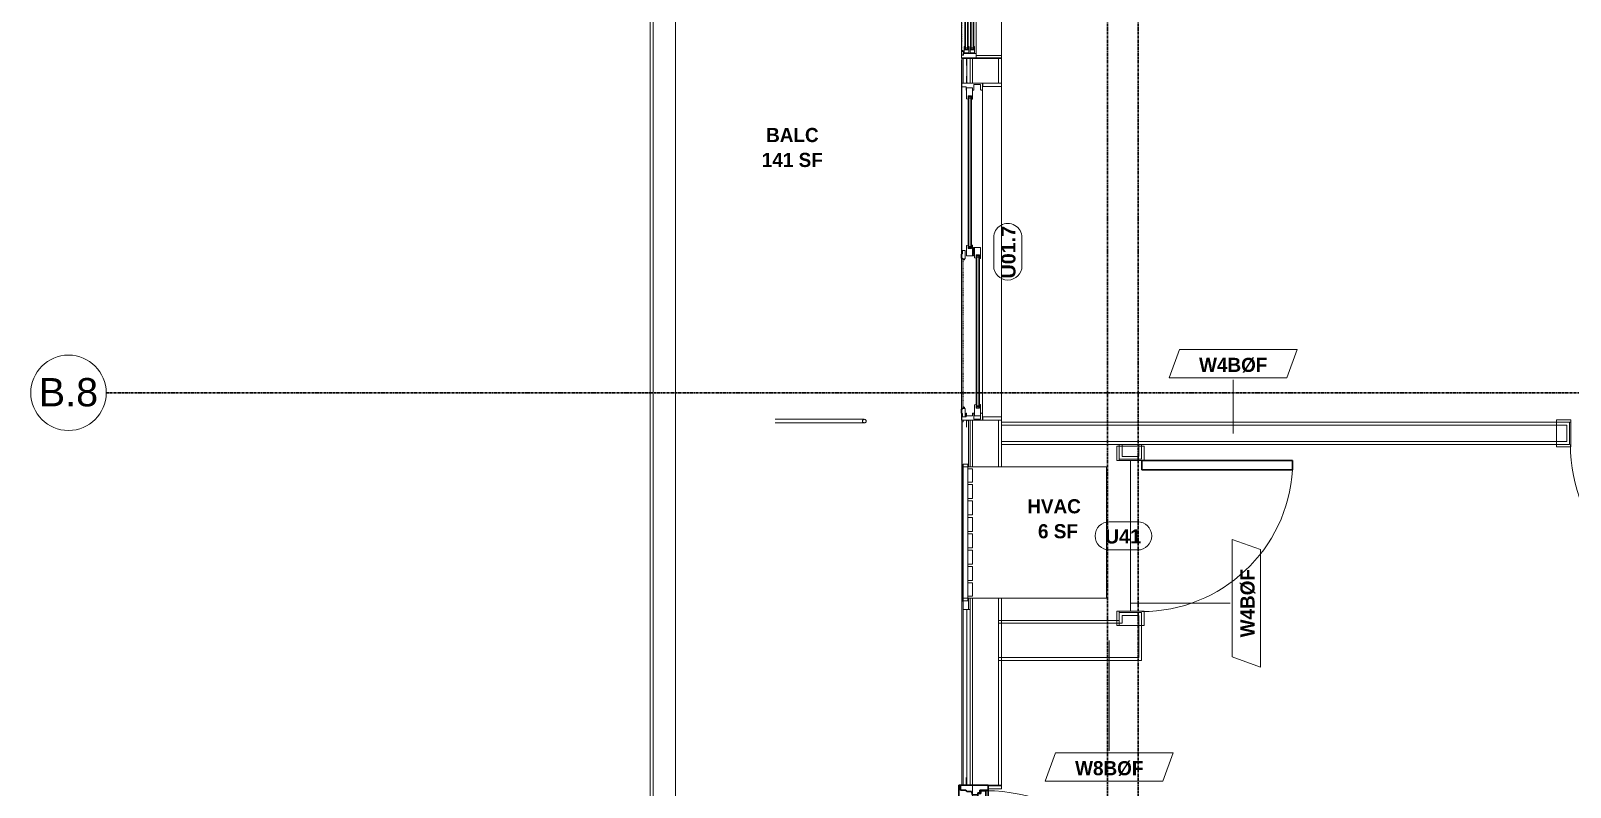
# Model space of a CAD drawing. Header units: inches. Extents: x -4058 to -1781, y 9814 to 12264.
# Drawn here: x -4057.8 to -3731.2, y 11202.1 to 11362.6 of the extents above; entities that cross this region are included whole.
import ezdxf

# ---------------------------------------------------------------- set-up
doc = ezdxf.new("R2010")
doc.units = ezdxf.units.IN
doc.header["$MEASUREMENT"] = 0
doc.linetypes.add('Dash', pattern=[0.25, 0.125, -0.125])
doc.linetypes.add('Grid Line 1_2_', pattern=[0.875, 0.5, -0.125, 0.125, -0.125])
for name, color, linetype, lineweight in [('0-1', 7, 'Continuous', 5), ('0-2', 7, 'Continuous', 9), ('0-4', 165, 'Continuous', 5), ('A-AREA-IDEN', 2, 'Continuous', 9), ('A-DETL-GENF-1', 7, 'Continuous', 9), ('A-DETL-GENF-2', 92, 'Continuous', 18), ('A-DETL-GENF-HDLN-1', 7, 'Dash', 9), ('A-DETL-GENF-HDLN-2', 1, 'Continuous', 18), ('A-DOOR', 31, 'Continuous', 18), ('A-DOOR-1', 7, 'Continuous', 9), ('A-DOOR-2', 10, 'Continuous', 30), ('A-DOOR-3', 31, 'Continuous', 9), ('A-DOOR-4', 31, 'Continuous', 30), ('A-DOOR-FRAM-1', 7, 'Continuous', 9), ('A-DOOR-FRAM-2', 10, 'Continuous', 30), ('A-DOOR-GLAZ-1', 7, 'Continuous', 9), ('A-DOOR-IDEN', 31, 'Continuous', 9), ('A-FLOR-1', 7, 'Continuous', 9), ('A-FLOR-2', 192, 'Continuous', 9), ('A-FLOR-HRAL-1', 7, 'Continuous', 9), ('A-GENM-1', 7, 'Continuous', 9), ('A-GLAZ', 151, 'Continuous', 18), ('A-GLAZ-1', 10, 'Continuous', 30), ('A-GLAZ-2', 7, 'Continuous', 9), ('A-WALL', 113, 'Continuous', 18), ('A-WALL-1', 7, 'Continuous', 9), ('A-WALL-2', 250, 'Continuous', 18), ('A-WALL-3', 113, 'Continuous', 9), ('A-WALL-IDEN', 211, 'Continuous', 9), ('I-WALL-2', 2, 'Continuous', 9), ('S-BEAM-1', 7, 'Continuous', 9), ('S-GRID-1', 1, 'Grid Line 1_2_', 30), ('S-GRID-IDEN', 1, 'Continuous', 9), ('S-GRID-IDEN-1', 147, 'Continuous', 9)]:
    doc.layers.add(name, color=color, linetype=linetype, lineweight=lineweight)
doc.styles.add('Arial', font='arial.ttf', dxfattribs={"height": 6})
doc.styles.add('Arial_B', font='arialbd.ttf', dxfattribs={"height": 3})
doc.styles.add('Century Gothic_B', font='GOTHICB.TTF', dxfattribs={"height": 3})

# ---------------------------------------------------------------- blocks, each defined once
blk = doc.blocks.new('Door-Sliding-Marvin-2_Panel_Patio_Door-Essential - RL-MARVIN ESSENTIAL SLIDING - 6_-0_X6_-10_ - 2ND FLOOR-3440611-UNIT PLANS - 2ND FLOOR')
at = {"layer": 'A-DETL-GENF-1'}
for p, q in [((-32.87, -2.72), (-32.87, -2.27)), ((-32.61, -2.72), (-32.61, -2.27))]:
    blk.add_line(p, q, dxfattribs=at)
at = {"layer": 'A-DETL-GENF-2'}
for p, q in [((-35.75, 4.19), (-35.06, 4.19)), ((-35.75, 0.22), (-35.75, 4.19)), ((-35.06, 4.19), (-35.06, 0.22)), ((35.06, 4.19), (35.75, 4.19)), ((35.06, 0.22), (35.06, 4.19)), ((35.75, 4.19), (35.75, 0.22)), ((-35.06, 0.22), (-35.75, 0.22)), ((-35.75, 0.19), (-34.25, 0.19)), ((-35.75, -4.28), (-35.75, 0.19)), ((-34.25, 0.19), (-34.25, -0.1)), ((35.75, 0.22), (35.06, 0.22)), ((-37.25, -3.19), (-37.25, -3.23)), ((-35.91, -3.19), (-37.25, -3.19)), ((-35.75, -3.23), (-37.25, -3.23)), ((-35.75, -3.08), (-35.91, -3.08)), ((-35.91, -3.19), (-35.91, -3.08)), ((-35.5, -0.25), (-34.39, -0.25)), ((-35.5, -1.63), (-35.5, -0.25)), ((-35.5, -1.63), (-34.25, -1.63)), ((-32.41, -1.94), (-34.81, -1.94)), ((-34.81, -1.94), (-34.81, -3.19)), ((-34.81, -3.19), (-32.46, -3.19)), ((-34.39, -0.25), (-34.25, -0.1)), ((-34.25, -1.63), (-34.25, -1.94)), ((-34.25, -3.19), (-34.25, -3.31)), ((-33.09, -2.13), (-32.34, -2.13)), ((-33.09, -2.88), (-33.09, -2.13)), ((-32.38, -2.88), (-33.09, -2.88)), ((-32.98, -2.27), (-32.98, -2.13)), ((-32.98, -2.72), (-32.98, -2.88)), ((-32.46, -3.19), (-32.38, -2.88)), ((-32.34, -2), (-32.41, -1.94)), ((-32.34, -2.13), (-32.34, -2)), ((-35, -4.28), (-35.75, -4.28)), ((-34.25, -3.31), (-35, -3.31)), ((-35, -3.31), (-35, -4.28))]:
    blk.add_line(p, q, dxfattribs=at)
at = {"layer": 'A-DETL-GENF-HDLN-1'}
blk.add_line((1.75, -3.94), (33.01, -3.94), dxfattribs=at)
at = {"layer": 'A-DETL-GENF-HDLN-2'}
for p, q in [((35.75, 0.19), (34.25, 0.19)), ((34.25, 0.19), (34.25, -0.1)), ((35.75, -4.28), (35.75, 0.19)), ((-32.87, -2.72), (-32.87, -2.27)), ((-32.61, -2.72), (-32.61, -2.27)), ((-1.41, -2), (-1.34, -1.94)), ((-1.41, -2.13), (-1.41, -2)), ((-0.66, -2.13), (-1.41, -2.13)), ((-1.29, -3.19), (-1.38, -2.88)), ((-1.38, -2.88), (-0.66, -2.88)), ((-1.34, -1.94), (0.87, -1.94)), ((0.87, -3.19), (-1.29, -3.19)), ((-1.14, -2.72), (-1.14, -2.27)), ((1.34, -0.25), (-0.88, -0.25)), ((-0.88, -0.25), (-0.88, -1.72)), ((-0.88, -1.5), (1.29, -1.5)), ((0.24, -1.82), (-0.88, -1.72)), ((-0.88, -2.72), (-0.88, -2.27)), ((-0.77, -2.27), (-0.77, -2.13)), ((-0.77, -2.72), (-0.77, -2.88)), ((-0.66, -2.88), (-0.66, -2.13)), ((-0.24, -1.58), (-0.43, -1.58)), ((-0.43, -1.58), (-0.43, -1.68)), ((-0.43, -1.68), (0.43, -1.76)), ((-0.24, -1.51), (-0.24, -1.58)), ((-0.24, -1.62), (-0.24, -1.7)), ((-0.24, -1.62), (0.87, -1.72)), ((0.24, -1.82), (0.24, -1.74)), ((0.24, -1.86), (0.43, -1.86)), ((0.24, -1.93), (0.24, -1.86)), ((0.43, -1.86), (0.43, -1.76)), ((0.66, -1.19), (0.66, -0.44)), ((0.66, -0.44), (1.41, -0.44)), ((1.37, -1.19), (0.66, -1.19)), ((0.77, -0.58), (0.77, -0.44)), ((0.77, -1.04), (0.77, -1.19)), ((0.87, -1.72), (0.87, -3.19)), ((0.88, -1.04), (0.88, -0.58)), ((1.14, -1.04), (1.14, -0.58)), ((1.29, -1.5), (1.37, -1.19)), ((1.41, -0.31), (1.34, -0.25)), ((1.41, -0.44), (1.41, -0.31)), ((32.41, -0.31), (32.47, -0.25)), ((32.41, -0.44), (32.41, -0.31)), ((33.16, -0.44), (32.41, -0.44)), ((32.52, -1.5), (32.44, -1.19)), ((32.44, -1.19), (33.16, -1.19)), ((32.47, -0.25), (34.84, -0.25)), ((34.84, -1.5), (32.52, -1.5)), ((32.68, -1.04), (32.68, -0.58)), ((32.93, -1.04), (32.93, -0.58)), ((33.04, -0.58), (33.04, -0.44)), ((33.04, -1.04), (33.04, -1.19)), ((33.16, -1.19), (33.16, -0.44)), ((34.39, -0.25), (34.25, -0.1)), ((35.5, -1.63), (34.25, -1.63)), ((34.25, -1.63), (34.25, -1.94)), ((34.81, -1.94), (34.25, -1.94)), ((34.81, -3.19), (34.25, -3.19)), ((34.25, -3.19), (34.25, -3.31)), ((35.5, -0.25), (34.39, -0.25)), ((34.81, -1.94), (34.81, -3.19)), ((34.84, -0.25), (34.84, -1.5)), ((35.5, -1.63), (35.5, -0.25)), ((35.75, -3.08), (35.9, -3.08)), ((35.75, -3.23), (37.25, -3.23)), ((35.9, -3.19), (35.9, -3.08)), ((35.9, -3.19), (37.25, -3.19)), ((37.25, -3.19), (37.25, -3.23)), ((-0.24, -4.05), (-0.24, -3.53)), ((-0.24, -3.53), (1.51, -3.53)), ((0.34, -4.05), (-0.24, -4.05)), ((0.6, -4.36), (0.34, -4.05)), ((1.35, -4.36), (0.6, -4.36)), ((1.35, -4.05), (1.51, -4.05)), ((1.35, -4.05), (1.35, -4.36)), ((1.51, -3.53), (1.51, -3.65)), ((1.51, -3.65), (1.75, -3.65)), ((1.51, -3.69), (1.51, -4.05)), ((1.71, -3.69), (1.51, -3.69)), ((1.64, -3.83), (1.64, -3.94)), ((1.64, -3.83), (1.71, -3.83)), ((1.75, -3.94), (1.64, -3.94)), ((1.71, -3.83), (1.71, -3.69)), ((1.75, -3.65), (1.75, -3.94)), ((33.25, -3.65), (33.01, -3.65)), ((33.01, -3.65), (33.01, -3.94)), ((33.01, -3.94), (33.12, -3.94)), ((33.05, -3.69), (33.25, -3.69)), ((33.05, -3.83), (33.05, -3.69)), ((33.12, -3.83), (33.05, -3.83)), ((33.12, -3.83), (33.12, -3.94)), ((33.25, -3.53), (33.25, -3.65)), ((35, -3.53), (33.25, -3.53)), ((33.25, -3.69), (33.25, -4.05)), ((33.41, -4.05), (33.25, -4.05)), ((33.41, -4.05), (33.41, -4.36)), ((33.41, -4.36), (34.16, -4.36)), ((34.16, -4.36), (34.42, -4.05)), ((34.25, -3.31), (35, -3.31)), ((34.42, -4.05), (35, -4.05)), ((35, -3.31), (35, -4.28)), ((35, -4.28), (35.75, -4.28))]:
    blk.add_line(p, q, dxfattribs=at)
at = {"layer": 'A-DOOR'}
for p, q in [((-32.98, -2.13), (-0.77, -2.13)), ((-32.98, -2.27), (-0.77, -2.27)), ((-32.98, -2.72), (-0.77, -2.72)), ((-32.98, -2.88), (-0.77, -2.88)), ((0.77, -0.44), (33.04, -0.44)), ((0.77, -0.58), (33.04, -0.58)), ((0.77, -1.04), (33.04, -1.04)), ((0.77, -1.19), (33.04, -1.19))]:
    blk.add_line(p, q, dxfattribs=at)
at = {"layer": 'A-DOOR-1'}
for p, q in [((-40.68, -4.25), (-40.68, -4.19)), ((-35.75, -4.25), (-40.68, -4.25)), ((-35.75, -4.25), (-35.75, -4.19)), ((35.75, -4.19), (-35.75, -4.19)), ((35.75, -4.25), (-35.75, -4.25)), ((35.75, -4.19), (35.75, -4.25))]:
    blk.add_line(p, q, dxfattribs=at)
at = {"layer": 'A-DOOR-FRAM-1'}
for p, q in [((-35.75, 0.19), (35.75, 0.19)), ((-35.75, -4.28), (-35.75, 0.19)), ((35.75, 0.19), (35.75, -4.28)), ((35.75, -4.28), (-35.75, -4.28))]:
    blk.add_line(p, q, dxfattribs=at)
blk = doc.blocks.new('Window-Double_Hung-Marvin-Essential - 1-WIDE _TEMP ALL_ ESDH3066-3454283-UNIT PLANS - 2ND FLOOR')
at = {"layer": 'A-DETL-GENF-HDLN-1'}
blk.add_line((16.1, 4.22), (-16.5, 4.22), dxfattribs=at)
at = {"layer": 'A-DETL-GENF-HDLN-2'}
for p, q in [((-17.75, 4.28), (-17.16, 4.28)), ((-17.75, 4.28), (-17.75, 1.19)), ((-17.08, 3.87), (-17.16, 4.28)), ((-17.08, 3.87), (-16.19, 3.87)), ((-16.85, 4.25), (-16.85, 3.87)), ((-16.3, 4.25), (-16.85, 4.25)), ((-16.38, 3.77), (-16.72, 3.77)), ((-16.72, 3.77), (-16.72, 1.19)), ((-15.34, 3.69), (-16.56, 3.69)), ((-16.56, 2.75), (-16.56, 3.69)), ((-16.38, 3.87), (-16.38, 3.77)), ((-16.3, 4.01), (-16.3, 4.25)), ((-16.18, 4.01), (-16.3, 4.01)), ((-16.19, 3.97), (-16.1, 3.97)), ((-16.19, 3.87), (-16.19, 3.97)), ((-16.18, 4.22), (-16.1, 4.22)), ((-16.18, 4.22), (-16.18, 4.01)), ((-16.1, 3.97), (-16.1, 4.22)), ((-15.94, 2.87), (-15.94, 3.59)), ((-15.94, 3.59), (-15.28, 3.59)), ((-15.84, 2.88), (-15.84, 3.57)), ((-15.54, 3.01), (-15.54, 3.45)), ((-15.34, 3.69), (-15.28, 3.63)), ((-15.28, 3.59), (-15.28, 3.63)), ((15.34, 3.69), (15.28, 3.63)), ((15.28, 3.59), (15.28, 3.63)), ((15.94, 3.59), (15.28, 3.59)), ((15.34, 3.69), (16.56, 3.69)), ((15.54, 3.01), (15.54, 3.45)), ((15.84, 2.88), (15.84, 3.57)), ((15.94, 2.87), (15.94, 3.59)), ((16.18, 4.22), (16.1, 4.22)), ((16.1, 3.97), (16.1, 4.22)), ((16.19, 3.97), (16.1, 3.97)), ((16.18, 4.22), (16.18, 4.01)), ((16.18, 4.01), (16.3, 4.01)), ((16.19, 3.87), (16.19, 3.97)), ((17.08, 3.87), (16.19, 3.87)), ((16.3, 4.01), (16.3, 4.25)), ((16.3, 4.25), (16.85, 4.25)), ((16.38, 3.87), (16.38, 3.77)), ((16.38, 3.77), (16.72, 3.77)), ((16.56, 2.75), (16.56, 3.69)), ((16.72, 3.77), (16.72, 1.19)), ((16.85, 4.25), (16.85, 3.87)), ((17.08, 3.87), (17.16, 4.28)), ((17.75, 4.28), (17.16, 4.28)), ((17.75, 4.28), (17.75, 1.19)), ((-19.25, 3.23), (-19.25, 3.19)), ((-17.75, 3.23), (-19.25, 3.23)), ((-19.25, 3.19), (-17.9, 3.19)), ((-17.9, 3.19), (-17.9, 3.08)), ((-17.9, 3.08), (-17.75, 3.08)), ((-16.72, 1.19), (-17.75, 1.19)), ((-17.13, 1.16), (-17.13, -4.19)), ((-16.56, 2.75), (-15.34, 2.75)), ((-15.34, 2.47), (-16.56, 2.47)), ((-16.56, 1.53), (-16.56, 2.47)), ((-16.56, 1.53), (-15.34, 1.53)), ((-15.28, 2.87), (-15.94, 2.87)), ((-15.94, 1.65), (-15.94, 2.37)), ((-15.94, 2.37), (-15.28, 2.37)), ((-15.28, 1.65), (-15.94, 1.65)), ((-15.84, 1.66), (-15.84, 2.35)), ((-15.54, 1.79), (-15.54, 2.23)), ((-15.34, 2.75), (-15.28, 2.81)), ((-15.34, 2.47), (-15.28, 2.41)), ((-15.34, 1.53), (-15.28, 1.59)), ((-15.28, 2.81), (-15.28, 2.87)), ((-15.28, 2.37), (-15.28, 2.41)), ((-15.28, 1.59), (-15.28, 1.65)), ((15.28, 2.81), (15.28, 2.87)), ((15.28, 2.87), (15.94, 2.87)), ((15.34, 2.75), (15.28, 2.81)), ((15.34, 2.47), (15.28, 2.41)), ((15.28, 2.37), (15.28, 2.41)), ((15.94, 2.37), (15.28, 2.37)), ((15.28, 1.59), (15.28, 1.65)), ((15.28, 1.65), (15.94, 1.65)), ((15.34, 1.53), (15.28, 1.59)), ((16.56, 2.75), (15.34, 2.75)), ((15.34, 2.47), (16.56, 2.47)), ((16.56, 1.53), (15.34, 1.53)), ((15.54, 1.79), (15.54, 2.23)), ((15.84, 1.66), (15.84, 2.35)), ((15.94, 1.65), (15.94, 2.37)), ((16.56, 1.53), (16.56, 2.47)), ((16.72, 1.19), (17.75, 1.19)), ((17.12, -4.19), (17.12, 1.16)), ((17.75, 3.23), (19.25, 3.23)), ((17.9, 3.08), (17.75, 3.08)), ((17.9, 3.19), (17.9, 3.08)), ((19.25, 3.19), (17.9, 3.19)), ((19.25, 3.23), (19.25, 3.19)), ((-17.13, -4.19), (-17.75, -4.19)), ((17.12, -4.19), (17.75, -4.19))]:
    blk.add_line(p, q, dxfattribs=at)
at = {"layer": 'A-GLAZ'}
for p, q in [((15.84, 3.57), (-15.84, 3.57)), ((15.84, 3.45), (-15.84, 3.45)), ((15.84, 3.01), (-15.84, 3.01)), ((15.84, 2.88), (-15.84, 2.88)), ((15.84, 2.35), (-15.84, 2.35)), ((15.84, 2.23), (-15.84, 2.23)), ((15.84, 1.79), (-15.84, 1.79)), ((15.84, 1.66), (-15.84, 1.66))]:
    blk.add_line(p, q, dxfattribs=at)
at = {"layer": 'A-GLAZ-1'}
for p, q in [((-17.75, 4.28), (-17.75, 1.19)), ((17.75, 1.19), (17.75, 4.28)), ((-17.75, 1.16), (-17.75, -4.19)), ((17.75, -4.19), (17.75, 1.16))]:
    blk.add_line(p, q, dxfattribs=at)
at = {"layer": 'A-GLAZ-2'}
for p, q in [((17.75, 4.28), (-17.75, 4.28)), ((19.62, 4.25), (17.75, 4.25)), ((17.75, 4.19), (19.62, 4.19)), ((19.62, 4.19), (19.62, 4.25)), ((-17.75, 1.19), (17.75, 1.19)), ((-17.75, -4.19), (17.75, -4.19))]:
    blk.add_line(p, q, dxfattribs=at)
blk = doc.blocks.new('V-Series_EWC4_SPVU_RFA_2015 - 2ND AND 3RD FLOOR-2226480-UNIT PLANS - 2ND FLOOR')
at = {"layer": 'A-GENM-1'}
for p, q in [((-3859.97, 11740.34), (-3859.97, 11739.78)), ((-3858.97, 11740.34), (-3859.97, 11740.34)), ((-3859.97, 11739.78), (-3859.97, 11711.9)), ((-3858.97, 11739.78), (-3859.97, 11739.78)), ((-3859.97, 11739.78), (-3858.97, 11739.78)), ((-3858.97, 11739.78), (-3858.97, 11740.34)), ((-3858.97, 11711.9), (-3858.97, 11739.78)), ((-3829.54, 11739.78), (-3858.97, 11739.78)), ((-3858.97, 11739.78), (-3858.97, 11739.34)), ((-3858.97, 11739.34), (-3857.97, 11739.34)), ((-3857.97, 11739.34), (-3857.97, 11736.54)), ((-3829.54, 11711.9), (-3829.54, 11739.78)), ((-3857.97, 11736.54), (-3858.97, 11736.54)), ((-3858.97, 11736.54), (-3858.97, 11736.04)), ((-3858.97, 11736.04), (-3857.97, 11736.04)), ((-3857.97, 11736.04), (-3857.97, 11733.06)), ((-3857.97, 11733.06), (-3858.97, 11733.06)), ((-3858.97, 11733.06), (-3858.97, 11732.56)), ((-3858.97, 11732.56), (-3857.97, 11732.56)), ((-3857.97, 11732.56), (-3857.97, 11729.57)), ((-3857.97, 11729.57), (-3858.97, 11729.57)), ((-3858.97, 11729.57), (-3858.97, 11729.07)), ((-3858.97, 11729.07), (-3857.97, 11729.07)), ((-3857.97, 11729.07), (-3857.97, 11726.09)), ((-3857.97, 11726.09), (-3858.97, 11726.09)), ((-3858.97, 11726.09), (-3858.97, 11725.59)), ((-3858.97, 11725.59), (-3857.97, 11725.59)), ((-3857.97, 11725.59), (-3857.97, 11722.61)), ((-3857.97, 11722.61), (-3858.97, 11722.61)), ((-3858.97, 11722.61), (-3858.97, 11722.11)), ((-3858.97, 11722.11), (-3857.97, 11722.11)), ((-3857.97, 11722.11), (-3857.97, 11719.12)), ((-3857.97, 11719.12), (-3858.97, 11719.12)), ((-3858.97, 11719.12), (-3858.97, 11718.62)), ((-3858.97, 11718.62), (-3857.97, 11718.62)), ((-3857.97, 11718.62), (-3857.97, 11715.64)), ((-3857.97, 11715.64), (-3858.97, 11715.64)), ((-3858.97, 11715.64), (-3858.97, 11715.14)), ((-3858.97, 11715.14), (-3857.97, 11715.14)), ((-3857.97, 11712.34), (-3858.97, 11712.34)), ((-3858.97, 11712.34), (-3858.97, 11711.9)), ((-3857.97, 11715.14), (-3857.97, 11712.34)), ((-3859.97, 11711.9), (-3858.97, 11711.9)), ((-3859.97, 11711.9), (-3859.97, 11711.34)), ((-3858.97, 11711.9), (-3859.97, 11711.9)), ((-3859.97, 11711.34), (-3858.97, 11711.34)), ((-3858.97, 11711.34), (-3858.97, 11711.9)), ((-3858.97, 11711.9), (-3829.54, 11711.9))]:
    blk.add_line(p, q, dxfattribs=at)
blk = doc.blocks.new('Perforated Panel at Magic-Pak - hvac panel - 2nd floor 2-2702973-UNIT PLANS - 2ND FLOOR')
at = {"layer": 'A-GLAZ-2'}
for p, q in [((19.01, 4.19), (-19.01, 4.19)), ((-19.01, 4.12), (19.01, 4.12))]:
    blk.add_line(p, q, dxfattribs=at)
blk = doc.blocks.new('Railing - Baluster_01-2700443-UNIT PLANS - 2ND FLOOR')
at = {"layer": 'A-FLOR-HRAL-1'}
for p, q in [((-0.59, 1.18), (0.59, 1.18)), ((-0.59, 0.59), (-0.59, 1.18)), ((0.59, 1.18), (0.59, 0.59))]:
    blk.add_line(p, q, dxfattribs=at)
blk = doc.blocks.new('Railing - Railing-3290136-UNIT PLANS - 2ND FLOOR')
at = {"layer": 'A-FLOR-HRAL-1'}
for p, q in [((-3925.72, 11432.75), (-3925.72, 11126.83)), ((-3861.11, 11432.75), (-3925.72, 11432.75)), ((-3861.11, 11432.75), (-3861.11, 11432.28)), ((-3861.11, 11432.28), (-3861.11, 11428.5)), ((-3921, 11131.55), (-3921, 11428.03)), ((-3921, 11428.03), (-3861.11, 11428.03)), ((-3861.11, 11428.5), (-3861.11, 11428.03)), ((-3861.92, 11131.55), (-3921, 11131.55)), ((-3861.92, 11131.55), (-3861.92, 11131.08)), ((-3861.92, 11131.08), (-3861.92, 11127.3)), ((-3925.72, 11126.83), (-3861.92, 11126.83)), ((-3861.92, 11127.3), (-3861.92, 11126.83))]:
    blk.add_line(p, q, dxfattribs=at)
for points, knots in [([(-3925.25, 11432.28), (-3925.29, 11432.32), (-3925.35, 11432.38), (-3925.43, 11432.46), (-3925.48, 11432.51), (-3925.51, 11432.54), (-3925.55, 11432.58), (-3925.58, 11432.61), (-3925.61, 11432.63), (-3925.63, 11432.66), (-3925.66, 11432.69), (-3925.69, 11432.72), (-3925.72, 11432.74), (-3925.72, 11432.75), (-3925.72, 11432.75)], [0, 0, 0, 0, 0.166667, 0.25, 0.333333, 0.375, 0.416667, 0.5, 0.541667, 0.583333, 0.666667, 0.75, 0.833333, 1, 1, 1, 1]), ([(-3921, 11428.03), (-3921, 11428.03), (-3921.01, 11428.04), (-3921.03, 11428.06), (-3921.06, 11428.09), (-3921.09, 11428.12), (-3921.12, 11428.14), (-3921.14, 11428.17), (-3921.18, 11428.21), (-3921.23, 11428.25), (-3921.26, 11428.29), (-3921.3, 11428.33), (-3921.37, 11428.4), (-3921.43, 11428.46), (-3921.47, 11428.5)], [0, 0, 0, 0, 0.166667, 0.25, 0.333333, 0.416667, 0.458333, 0.5, 0.583333, 0.666667, 0.708333, 0.75, 0.833333, 1, 1, 1, 1]), ([(-3921.47, 11131.08), (-3921.43, 11131.12), (-3921.37, 11131.18), (-3921.29, 11131.26), (-3921.24, 11131.31), (-3921.21, 11131.34), (-3921.18, 11131.38), (-3921.14, 11131.41), (-3921.12, 11131.43), (-3921.09, 11131.46), (-3921.06, 11131.49), (-3921.03, 11131.52), (-3921.01, 11131.54), (-3921, 11131.55), (-3921, 11131.55)], [-1, -1, -1, -1, -0.833333, -0.75, -0.666667, -0.625, -0.583333, -0.5, -0.458333, -0.416667, -0.333333, -0.25, -0.166667, 0, 0, 0, 0]), ([(-3925.72, 11126.83), (-3925.72, 11126.83), (-3925.72, 11126.84), (-3925.69, 11126.86), (-3925.66, 11126.89), (-3925.63, 11126.92), (-3925.61, 11126.94), (-3925.58, 11126.97), (-3925.55, 11127), (-3925.51, 11127.04), (-3925.48, 11127.07), (-3925.43, 11127.12), (-3925.35, 11127.2), (-3925.29, 11127.26), (-3925.25, 11127.3)], [-1, -1, -1, -1, -0.833333, -0.75, -0.666667, -0.583333, -0.541667, -0.5, -0.416667, -0.375, -0.333333, -0.25, -0.166667, 0, 0, 0, 0])]:
    blk.add_open_spline(points, degree=3, knots=knots, dxfattribs=at)
at = {"extrusion": (0, 0, -1), "zscale": -1, "rotation": 90}
blk.add_blockref('Railing - Baluster_01-2700443-UNIT PLANS - 2ND FLOOR', (3862.51, 11129.19), dxfattribs=at)
blk = doc.blocks.new('Walls 62 - Walls 1-3387878-UNIT PLANS - 2ND FLOOR')
at = {"layer": 'S-BEAM-1'}
for p, q in [((-3880.94, 11280.17), (-3899.88, 11280.17)), ((-3899.88, 11279.42), (-3880.94, 11279.42))]:
    blk.add_line(p, q, dxfattribs=at)
at = {"layer": 'S-BEAM-1', "flags": 128}
for points in [[(-3880.94, 11280.17), (-3881.03, 11280.16), (-3881.12, 11280.12), (-3881.2, 11280.07), (-3881.27, 11280), (-3881.31, 11279.92), (-3881.33, 11279.84), (-3881.33, 11279.75), (-3881.31, 11279.66), (-3881.27, 11279.58), (-3881.2, 11279.51), (-3881.12, 11279.46), (-3881.03, 11279.43), (-3880.94, 11279.42)], [(-3880.94, 11279.42), (-3880.84, 11279.43), (-3880.75, 11279.46), (-3880.67, 11279.51), (-3880.61, 11279.58), (-3880.56, 11279.66), (-3880.54, 11279.75), (-3880.54, 11279.84), (-3880.56, 11279.92), (-3880.61, 11280), (-3880.67, 11280.07), (-3880.75, 11280.12), (-3880.84, 11280.16), (-3880.94, 11280.17)]]:
    blk.add_lwpolyline(points, dxfattribs=at)
blk = doc.blocks.new('Bayer Built Door - VISTAGRANDE FLUSH _RH_ - 37-1_2__ x 81-3_4__ - 1ST FLOOR 2-3446258-UNIT PLANS - 2ND FLOOR')
at = {"layer": 'A-DOOR-1'}
blk.add_line((17.56, 0.91), (17.56, 36.03), dxfattribs=at)
blk.add_arc((17.56, 0.91), 35.12, 90, 180, dxfattribs=at)
at = {"layer": 'A-DOOR-2'}
for p, q in [((-17.56, -0.16), (-17.56, 0.91)), ((-17.56, 0.91), (-13.13, 0.91)), ((-13.87, 0.91), (-13.87, -0.41)), ((-13.87, 0.91), (-13.87, 0.84)), ((-13.87, 0.84), (-13.36, 0.84)), ((-13.13, 0.34), (-13.87, 0.34)), ((-13.36, 0.84), (-13.16, 0.59)), ((-13.16, 0.59), (-13.13, 0.41)), ((13.12, 0.91), (-13.13, 0.91)), ((-13.13, 0.41), (-13.13, 0.34)), ((13.16, 0.59), (13.12, 0.41)), ((13.12, 0.41), (13.12, 0.34)), ((13.12, 0.34), (13.87, 0.34)), ((17.56, 0.91), (13.12, 0.91)), ((13.36, 0.84), (13.16, 0.59)), ((13.87, 0.84), (13.36, 0.84)), ((13.87, 0.91), (13.87, -0.41)), ((13.87, 0.91), (13.87, 0.84)), ((17.56, -0.16), (17.56, 0.91)), ((-16.95, -0.17), (-17.56, -0.16)), ((-16.95, -0.81), (-16.95, -0.17)), ((-16.95, -0.81), (-13.13, -0.81)), ((-13.87, -0.41), (-13.13, -0.41)), ((-13.13, -0.5), (-13.16, -0.81)), ((13.12, -0.81), (-13.13, -0.81)), ((-13.13, -0.41), (-13.13, -0.5)), ((13.12, -0.41), (13.12, -0.5)), ((13.87, -0.41), (13.12, -0.41)), ((13.12, -0.5), (13.16, -0.81)), ((16.95, -0.81), (13.12, -0.81)), ((16.95, -0.17), (17.56, -0.16)), ((16.95, -0.81), (16.95, -0.17))]:
    blk.add_line(p, q, dxfattribs=at)
at = {"layer": 'A-DOOR-FRAM-1'}
for p, q in [((-18.63, 4.19), (-18, 4.19)), ((-18.63, 1.37), (-18.63, 4.19)), ((-18, 4.19), (-18, 1.37)), ((18, 4.19), (18.62, 4.19)), ((18, 1.37), (18, 4.19)), ((18.62, 4.19), (18.62, 1.37)), ((-18, 1.37), (-18.63, 1.37)), ((18.62, 1.37), (18, 1.37))]:
    blk.add_line(p, q, dxfattribs=at)
at = {"layer": 'A-DOOR-FRAM-2'}
for p, q in [((-18.75, -4.5), (-18.75, 1.37)), ((-18.75, 1.37), (-17.72, 1.37)), ((-18.37, 1.37), (-18.75, 1.37)), ((-18.75, 1.37), (-18.63, 1.37)), ((-18, 1.37), (18, 1.37)), ((-17.72, 1.37), (-17.72, -0.41)), ((17.72, 1.37), (17.72, -0.41)), ((18.75, 1.37), (17.72, 1.37)), ((18.62, 1.37), (18.75, 1.37)), ((18.75, -4.5), (18.75, 1.37)), ((-20.38, -3.19), (-18.75, -3.19)), ((-17.72, -0.41), (-17.14, -0.41)), ((-17.38, -3.14), (-17.72, -3.38)), ((-16.69, -1.98), (-17.38, -2.14)), ((-17.38, -2.14), (-17.38, -3.14)), ((-17.14, -0.41), (-17.14, -0.84)), ((-17.14, -0.84), (-16.69, -0.84)), ((-16.69, -0.84), (-16.69, -1.98)), ((17.14, -0.84), (16.69, -0.84)), ((16.69, -0.84), (16.69, -1.98)), ((16.69, -1.98), (17.38, -2.14)), ((17.14, -0.41), (17.14, -0.84)), ((17.72, -0.41), (17.14, -0.41)), ((17.38, -2.14), (17.38, -3.14)), ((17.38, -3.14), (17.72, -3.38)), ((20.37, -3.19), (18.75, -3.19)), ((-18.75, -4.84), (-18.75, -4.19)), ((-18.75, -4.5), (-17.72, -4.5)), ((18.75, -4.84), (-18.75, -4.84)), ((-17.72, -3.38), (-17.72, -4.5)), ((17.72, -3.38), (17.72, -4.5)), ((18.75, -4.5), (17.72, -4.5)), ((18.75, -4.19), (18.75, -4.84))]:
    blk.add_line(p, q, dxfattribs=at)
at = {"layer": 'A-DOOR-GLAZ-1'}
for p, q in [((-13.87, 0.19), (-13.13, 0.19)), ((-13.66, -0.25), (-13.66, 0.19)), ((13.12, 0.34), (-13.13, 0.34)), ((13.12, 0.19), (-13.13, 0.19)), ((13.87, 0.19), (13.12, 0.19)), ((13.66, -0.25), (13.66, 0.19)), ((-13.13, -0.25), (-13.87, -0.25)), ((13.12, -0.25), (-13.13, -0.25)), ((13.12, -0.41), (-13.13, -0.41)), ((13.12, -0.25), (13.87, -0.25))]:
    blk.add_line(p, q, dxfattribs=at)
blk = doc.blocks.new('CTR - 1st Phase - Shell_rvt-1-UNIT PLANS - 2ND FLOOR')
at = {"layer": 'A-FLOR-1'}
for p, q in [((-3926.36, 11433.39), (-3926.36, 11126.19)), ((-3858.86, 11270.08), (-3858.86, 11279.98)), ((-3858.86, 11239.83), (-3858.86, 11242.2)), ((-3857.97, 11202.54), (-3857.97, 11165.04))]:
    blk.add_line(p, q, dxfattribs=at)
at = {"layer": 'A-WALL-1'}
for p, q in [((-3860.22, 11356.78), (-3860.22, 11351.48)), ((-3857.19, 11356.78), (-3857.22, 11356.78)), ((-3851.85, 11351.48), (-3851.85, 11356.78)), ((-3855.85, 11351.48), (-3855.82, 11351.48)), ((-3860.22, 11279.98), (-3860.22, 11279.6)), ((-3860.22, 11279.6), (-3859.97, 11279.6)), ((-3859.97, 11279.6), (-3859.97, 11279.98)), ((-3858.47, 11279.98), (-3858.47, 11270.08)), ((-3855.82, 11279.98), (-3855.85, 11279.98)), ((-3851.85, 11270.08), (-3851.85, 11279.98)), ((-3858.47, 11270.08), (-3851.85, 11270.08)), ((-3851.85, 11242.2), (-3858.47, 11242.2)), ((-3858.47, 11242.2), (-3858.47, 11239.83)), ((-3851.85, 11202.54), (-3851.85, 11242.2)), ((-3859.97, 11241.58), (-3860.22, 11241.58)), ((-3860.22, 11241.58), (-3860.22, 11202.54)), ((-3859.97, 11239.83), (-3859.97, 11241.58)), ((-3858.47, 11239.83), (-3859.97, 11239.83)), ((-3860.22, 11202.54), (-3851.85, 11202.54))]:
    blk.add_line(p, q, dxfattribs=at)
at = {"layer": 'A-WALL-2'}
for p, q in [((-3859.97, 11356.78), (-3859.97, 11351.48)), ((-3859.22, 11356.78), (-3859.22, 11351.48)), ((-3858.47, 11356.78), (-3858.47, 11351.48)), ((-3857.97, 11356.78), (-3857.97, 11351.48)), ((-3852.47, 11356.78), (-3852.47, 11351.48)), ((-3857.97, 11279.98), (-3857.97, 11270.08)), ((-3852.47, 11279.98), (-3852.47, 11270.08)), ((-3857.97, 11242.2), (-3857.97, 11202.54)), ((-3852.47, 11242.2), (-3852.47, 11202.54)), ((-3859.97, 11239.83), (-3859.97, 11202.54)), ((-3859.22, 11239.83), (-3859.22, 11202.54)), ((-3858.47, 11239.83), (-3858.47, 11202.54))]:
    blk.add_line(p, q, dxfattribs=at)
at = {"layer": '0-2'}
for name, p in [('Railing - Railing-3290136-UNIT PLANS - 2ND FLOOR', (0, 0)), ('Walls 62 - Walls 1-3387878-UNIT PLANS - 2ND FLOOR', (0, 0)), ('V-Series_EWC4_SPVU_RFA_2015 - 2ND AND 3RD FLOOR-2226480-UNIT PLANS - 2ND FLOOR', (0, -469.7))]:
    blk.add_blockref(name, p, dxfattribs=at)
for name, p, rotation in [('Window-Double_Hung-Marvin-Essential - 1-WIDE _TEMP ALL_ ESDH3066-3454283-UNIT PLANS - 2ND FLOOR', (-3856.04, 11374.53), 89.99999999999991), ('Door-Sliding-Marvin-2_Panel_Patio_Door-Essential - RL-MARVIN ESSENTIAL SLIDING - 6_-0_X6_-10_ - 2ND FLOOR-3440611-UNIT PLANS - 2ND FLOOR', (-3856.04, 11315.73), 269.9999999999999), ('Perforated Panel at Magic-Pak - hvac panel - 2nd floor 2-2702973-UNIT PLANS - 2ND FLOOR', (-3856.04, 11260.59), 89.99999999999991), ('Bayer Built Door - VISTAGRANDE FLUSH _RH_ - 37-1_2__ x 81-3_4__ - 1ST FLOOR 2-3446258-UNIT PLANS - 2ND FLOOR', (-3856.04, 11183.79), 269.9999999999999)]:
    blk.add_blockref(name, p, dxfattribs=dict(at, rotation=rotation))
blk = doc.blocks.new('Grid - Grid Head - Circle-1738874-UNIT PLANS - 2ND FLOOR')
at = {"layer": 'S-GRID-IDEN-1'}
for start, end in [(360, 180), (180, 360)]:
    blk.add_arc((0, 0), 0.25, start, end, dxfattribs=at)
blk = doc.blocks.new('CTR - 1st Phase - Structure_rvt-1-UNIT PLANS - 2ND FLOOR')
at = {"layer": 'S-GRID-1'}
for p, q in [((-3829.32, 9814.03), (-3829.32, 12247.5)), ((-3822.82, 9814.03), (-3822.82, 12247.5)), ((-1781.27, 11285.79), (-4041.78, 11285.79))]:
    blk.add_line(p, q, dxfattribs=at)
at = {"layer": '0-4', "xscale": 31.99999999999999, "yscale": 31.99999999999999, "zscale": 31.99999999999999, "rotation": 89.99999999999987}
blk.add_blockref('Grid - Grid Head - Circle-1738874-UNIT PLANS - 2ND FLOOR', (-4049.78, 11285.79), dxfattribs=at)
at = {"layer": 'S-GRID-IDEN', "insert": (-4056.08, 11288.92), "char_height": 6, "width": 15.251, "attachment_point": 1, "style": 'Arial'}
blk.add_mtext('B.8', dxfattribs=at)
blk = doc.blocks.new('SWING - SINGLE - FLUSH - SWING - FLUSH - 2-10 x 6-8 - PRIVACY-4346070-UNIT PLANS - 2ND FLOOR')
at = {"layer": 'A-DOOR-3'}
for p, q in [((-20, 2.37), (-20, 2.87)), ((-20, 2.87), (-17, 2.87)), ((-20, 2.37), (-17, 2.37)), ((-20, -2.88), (-20, 2.37)), ((-17, 2.37), (-20, 2.37)), ((-17, 2.87), (-17, 2.37)), ((-17, 2.37), (-17, -2.88)), ((17, 2.37), (17, 2.87)), ((17, 2.87), (20, 2.87)), ((17, 2.37), (20, 2.37)), ((17, -2.88), (17, 2.37)), ((20, 2.37), (17, 2.37)), ((20, 2.87), (20, 2.37)), ((20, 2.37), (20, -2.88)), ((-17, -2.88), (-20, -2.88)), ((20, -2.88), (17, -2.88))]:
    blk.add_line(p, q, dxfattribs=at)
blk.add_arc((17, -2.38), 34.07, 180, 266.6343, dxfattribs=at)
at = {"layer": 'A-DOOR-4'}
for p, q in [((15, -2.38), (15, -36.38)), ((17, -2.38), (15, -2.38)), ((17, -2.38), (17, -36.38)), ((17, -36.38), (15, -36.38))]:
    blk.add_line(p, q, dxfattribs=at)
blk = doc.blocks.new('SWING - SINGLE - FLUSH - SWING - 32_ x 80_ - WITH ACOUSTICAL SEAL-4346081-UNIT PLANS - 2ND FLOOR')
at = {"layer": 'A-DOOR-3'}
for p, q in [((-19, 2.37), (-19, 2.87)), ((-19, 2.87), (-16, 2.87)), ((-19, 2.37), (-16, 2.37)), ((-19, -2.88), (-19, 2.37)), ((-16, 2.37), (-19, 2.37)), ((-16, 2.87), (-16, 2.37)), ((-16, 2.37), (-16, -2.88)), ((16, 2.37), (16, 2.87)), ((16, 2.87), (19, 2.87)), ((16, 2.37), (19, 2.37)), ((16, -2.88), (16, 2.37)), ((19, 2.37), (16, 2.37)), ((19, 2.87), (19, 2.37)), ((19, 2.37), (19, -2.88)), ((-16, -2.88), (-19, -2.88)), ((19, -2.88), (16, -2.88))]:
    blk.add_line(p, q, dxfattribs=at)
blk.add_arc((16, -2.38), 32.07, 180, 266.4241, dxfattribs=at)
at = {"layer": 'A-DOOR-4'}
for p, q in [((14, -2.38), (14, -34.38)), ((16, -2.38), (14, -2.38)), ((16, -2.38), (16, -34.38)), ((16, -34.38), (14, -34.38))]:
    blk.add_line(p, q, dxfattribs=at)
blk = doc.blocks.new('Wall Tag - Arch Wall-3956453-UNIT PLANS - 2ND FLOOR')
at = {"layer": 'A-WALL-IDEN'}
for p, q in [((-0.356, 0.094), (-0.424, -0.094)), ((0.424, 0.094), (-0.356, 0.094)), ((0.356, -0.094), (0.424, 0.094)), ((-0.424, -0.094), (0.356, -0.094))]:
    blk.add_line(p, q, dxfattribs=at)
blk = doc.blocks.new('Door Tag - Type Mark-2601225-UNIT PLANS - 2ND FLOOR')
at = {"layer": 'A-DOOR-IDEN'}
for p, q in [((0.09375, 0.09375), (-0.09375, 0.09375)), ((-0.09375, -0.09375), (0.09375, -0.09375))]:
    blk.add_line(p, q, dxfattribs=at)
for centre, start, end in [((-0.09375, 0), 90, 270), ((0.09375, 0), 270, 90)]:
    blk.add_arc(centre, 0.09375, start, end, dxfattribs=at)

msp = doc.modelspace()

# ---------------------------------------------------------------- linework, layer by layer
at = {"layer": 'A-FLOR-2'}
for p, q in [((-3851.85, 11350.79), (-3851.85, 11280.66)), ((-3824.47, 11271.44), (-3824.47, 11239.44)), ((-3851.85, 11202.54), (-3851.85, 11202.41))]:
    msp.add_line(p, q, dxfattribs=at)
at = {"layer": 'A-WALL'}
for p, q in [((-3731.92, 11278.94), (-3851.85, 11278.94)), ((-3731.92, 11275.44), (-3731.92, 11278.94)), ((-3851.85, 11275.44), (-3731.92, 11275.44)), ((-3826.22, 11274.81), (-3826.22, 11272.31)), ((-3822.72, 11272.31), (-3822.72, 11274.81)), ((-3826.22, 11272.31), (-3822.72, 11272.31)), ((-3826.22, 11238.56), (-3826.22, 11236.88)), ((-3822.72, 11238.56), (-3826.22, 11238.56)), ((-3822.72, 11238.56), (-3822.72, 11229.63)), ((-3826.22, 11236.88), (-3852.47, 11236.88)), ((-3822.72, 11229.63), (-3852.47, 11229.63))]:
    msp.add_line(p, q, dxfattribs=at)
at = {"layer": 'A-WALL-3'}
for p, q in [((-3731.3, 11279.56), (-3851.85, 11279.56)), ((-3851.85, 11279.56), (-3851.85, 11274.81)), ((-3731.3, 11274.81), (-3731.3, 11279.56)), ((-3851.85, 11274.81), (-3731.3, 11274.81)), ((-3826.85, 11274.81), (-3826.85, 11271.69)), ((-3822.1, 11271.69), (-3822.1, 11274.81)), ((-3826.85, 11271.69), (-3822.1, 11271.69)), ((-3822.1, 11239.19), (-3826.85, 11239.19)), ((-3826.85, 11239.19), (-3826.85, 11237.5)), ((-3822.1, 11237.5), (-3822.1, 11239.19))]:
    msp.add_line(p, q, dxfattribs=at)
at = {"layer": 'A-WALL-IDEN'}
for p, q in [((-3802.7, 11277.19), (-3802.7, 11288.56)), ((-3824.47, 11241.13), (-3803.32, 11241.13)), ((-3829, 11233.25), (-3829, 11209.81))]:
    msp.add_line(p, q, dxfattribs=at)
at = {"layer": 'I-WALL-2'}
for p, q in [((-3826.85, 11237.5), (-3852.47, 11237.5)), ((-3852.47, 11237.5), (-3852.47, 11229)), ((-3822.1, 11229), (-3822.1, 11237.5)), ((-3852.47, 11229), (-3822.1, 11229))]:
    msp.add_line(p, q, dxfattribs=at)

# ---------------------------------------------------------------- block references
at = {"layer": '0-1'}
for name in ['CTR - 1st Phase - Structure_rvt-1-UNIT PLANS - 2ND FLOOR', 'CTR - 1st Phase - Shell_rvt-1-UNIT PLANS - 2ND FLOOR']:
    msp.add_blockref(name, (0, 0), dxfattribs=at)
at = {"layer": 'A-DOOR-3'}
msp.add_blockref('SWING - SINGLE - FLUSH - SWING - FLUSH - 2-10 x 6-8 - PRIVACY-4346070-UNIT PLANS - 2ND FLOOR', (-3714.05, 11277.19), dxfattribs=at)
at = {"layer": 'A-DOOR-3', "rotation": 90.00000000000999}
msp.add_blockref('SWING - SINGLE - FLUSH - SWING - 32_ x 80_ - WITH ACOUSTICAL SEAL-4346081-UNIT PLANS - 2ND FLOOR', (-3824.47, 11255.44), dxfattribs=at)
at = {"layer": 'A-DOOR-IDEN', "xscale": 31.99999999999999, "yscale": 31.99999999999999, "zscale": 31.99999999999999, "rotation": 89.99999999999955}
msp.add_blockref('Door Tag - Type Mark-2601225-UNIT PLANS - 2ND FLOOR', (-3850.49, 11315.73), dxfattribs=at)
at = {"layer": 'A-DOOR-IDEN', "xscale": 31.99999999999999, "yscale": 31.99999999999999, "zscale": 31.99999999999999}
msp.add_blockref('Door Tag - Type Mark-2601225-UNIT PLANS - 2ND FLOOR', (-3825.97, 11255.44), dxfattribs=at)
at = {"layer": 'A-WALL-IDEN', "xscale": 31.99999999999999, "yscale": 31.99999999999999, "zscale": 31.99999999999999}
for p in [(-3802.7, 11291.98), (-3829, 11206.39)]:
    msp.add_blockref('Wall Tag - Arch Wall-3956453-UNIT PLANS - 2ND FLOOR', p, dxfattribs=at)
at = {"layer": 'A-WALL-IDEN', "xscale": 31.99999999999999, "yscale": 31.99999999999999, "zscale": 31.99999999999999, "rotation": 89.99999999999955}
msp.add_blockref('Wall Tag - Arch Wall-3956453-UNIT PLANS - 2ND FLOOR', (-3799.9, 11241.13), dxfattribs=at)

# ---------------------------------------------------------------- texts
at = {"layer": 'A-AREA-IDEN', "char_height": 3, "attachment_point": 1, "style": 'Century Gothic_B'}
for s, insert, width in [('BALC', (-3901.77, 11342), 13.13), ('141 SF', (-3902.68, 11336.71), 15.352), ('HVAC', (-3846.37, 11263.22), 15.049), ('6 SF', (-3844.09, 11257.92), 9.494)]:
    msp.add_mtext(s, dxfattribs=dict(at, insert=insert, width=width))
at = {"layer": 'A-DOOR-IDEN', "insert": (-3851.87, 11310.04), "char_height": 3, "width": 13.635, "attachment_point": 1, "rotation": 90, "style": 'Arial_B'}
msp.add_mtext('U01.7', dxfattribs=at)
at = {"layer": 'A-DOOR-IDEN', "insert": (-3829.91, 11256.82), "char_height": 3, "width": 9.393, "attachment_point": 1, "style": 'Arial_B'}
msp.add_mtext('U41', dxfattribs=at)
at = {"layer": 'A-WALL-IDEN', "char_height": 3, "width": 17.372, "attachment_point": 1, "style": 'Century Gothic_B'}
for s, insert in [('W4BØF', (-3809.91, 11293.22)), ('W8BØF', (-3836.21, 11207.64))]:
    msp.add_mtext(s, dxfattribs=dict(at, insert=insert))
at = {"layer": 'A-WALL-IDEN', "insert": (-3801.15, 11233.91), "char_height": 3, "width": 17.372, "attachment_point": 1, "rotation": 90, "style": 'Century Gothic_B'}
msp.add_mtext('W4BØF', dxfattribs=at)

doc.saveas('drawing.dxf')
